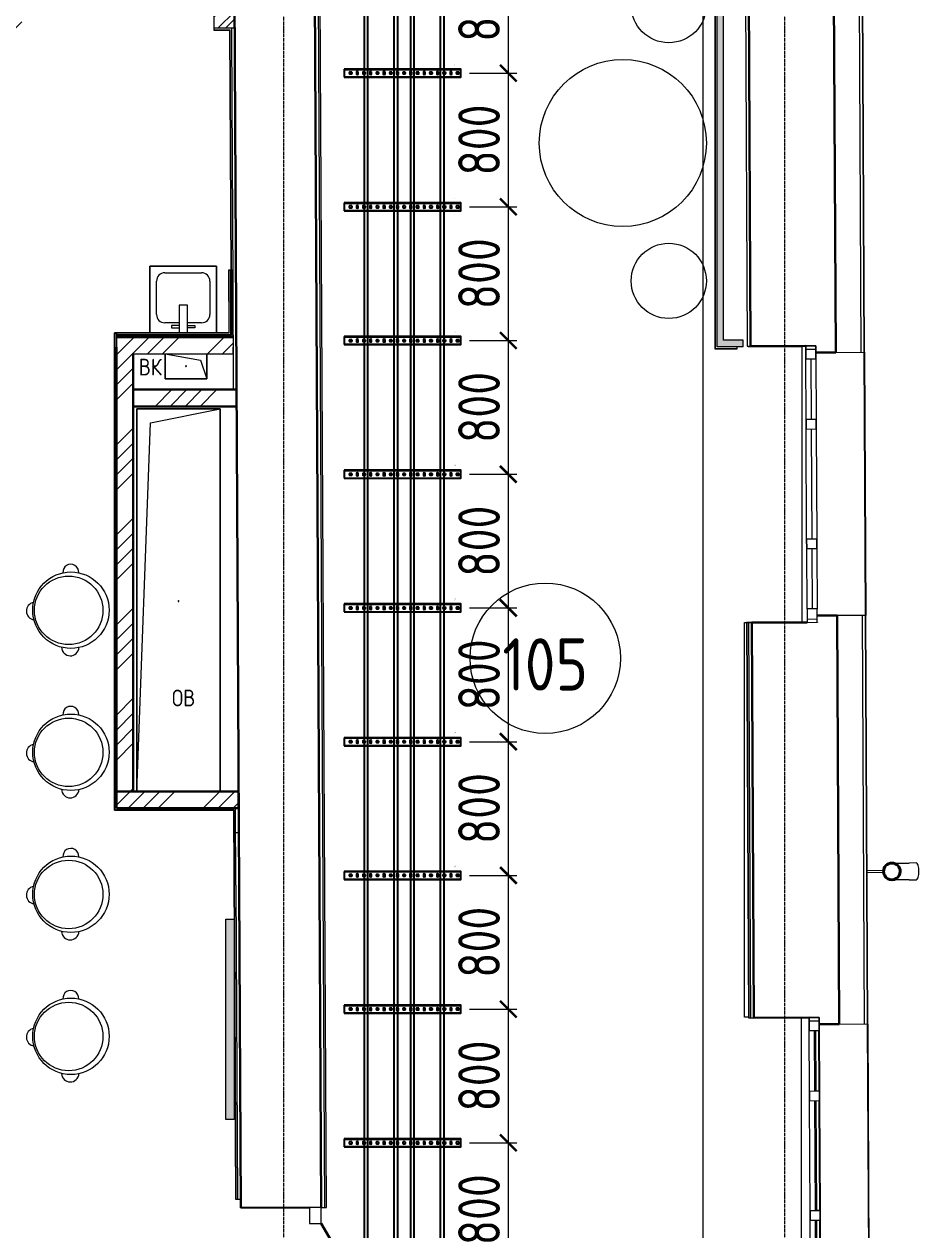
# Model space of a CAD drawing. Header units: millimetres. Extents: x -42533 to 645315, y 3457 to 82611.
# Drawn here: x 25194 to 30550, y 58662 to 65878 of the extents above; entities that cross this region are included whole.
import ezdxf
from ezdxf.enums import TextEntityAlignment as Align

# ---------------------------------------------------------------- set-up
doc = ezdxf.new("R2018")
doc.units = ezdxf.units.MM
doc.linetypes.add('ADSK_Линия сетки', pattern=[25, 20, -2.5, 0, -2.5])
for name, color, linetype in [('00_00_потолок_Панели из стали', 7, 'Continuous'), ('ЭОМ_Лотки авар.', 1, 'Continuous'), ('ЭОМ_Лотки рабочие', 5, 'Continuous')]:
    doc.layers.add(name, color=color, linetype=linetype)
for name, color, linetype, lineweight in [('_ Окна', 7, 'Continuous', 9), ('Аннотация', 7, 'Continuous', 18), ('Двери', 7, 'Continuous', 9), ('Обобщенные модели', 7, 'Continuous', 18), ('Окна', 7, 'Continuous', 9), ('Оси', 253, 'Continuous', 9), ('Перекрытие', 7, 'Continuous', 18), ('Сантехника', 7, 'Continuous', 18), ('Стены внутренние', 7, 'Continuous', 18), ('Стены наружные', 7, 'Continuous', 18), ('Стены несущие', 7, 'Continuous', 30), ('Стены отделка', 7, 'Continuous', 30), ('Стены штриховка', 7, 'Continuous', 9), ('ТХ', 5, 'Continuous', 0), ('ШТРИХОВКА', 252, 'Continuous', 15)]:
    doc.layers.add(name, color=color, linetype=linetype, lineweight=lineweight)
doc.layers.add('Линии', color=7, linetype='Continuous', lineweight=9, true_color=0x00a600)
doc.styles.add('GOST Common', font='GOST_Common.ttf', dxfattribs={"width": 0.9, "height": 350})
doc.styles.add('GOST Common_5', font='GOST_Common.ttf', dxfattribs={"width": 0.9, "height": 200})
doc.styles.get("Standard").update_dxf_attribs({"font": 'arial.ttf'})
doc.styles.add('М2', font='isocpeur.ttf', dxfattribs={"width": 0.8})
doc.dimstyles.new('М2-100', dxfattribs={"dimtxt": 250, "dimasz": 100, "dimexe": 50, "dimexo": 50, "dimgap": 50, "dimtad": 1, "dimdec": 0, "dimzin": 1, "dimtxsty": 'М2', "dimblk": 'ARCHTICK', "dimcen": 2.5, "dimdle": 50, "dimclre": 256, "dimclrt": 256, "dimadec": 0, "dimazin": 0, "dimtfac": 1, "dimtdec": 0, "dimtix": 1, "dimtmove": 1, "dimatfit": 3, "dimldrblk": 'NONE', "dimfxl": 1, "dimtolj": 1, "dimlwd": 9, "dimlwe": 9, "dimarcsym": 1})

# ---------------------------------------------------------------- blocks, each defined once
blk = doc.blocks.new('ТХ 1 этаж.')
at = {"lineweight": 0, "true_color": 0x939598}
h = blk.add_hatch(color=252, dxfattribs=at)
h.dxf.hatch_style = 1
h.paths.add_polyline_path([(7116, 25481.6), (7066, 25481.6), (7066, 26681.6), (7116, 26681.6)])
at = {"color": 252, "lineweight": 0, "true_color": 0x939598}
blk.add_lwpolyline([(7116, 25481.6), (7066, 25481.6), (7066, 26681.6), (7116, 26681.6), (7116, 25481.6)], dxfattribs=at)
at = {"layer": 'ТХ', "color": 252, "true_color": 0x939598}
for centre, radius in [((9718.1, 32150.5), 225), ((9443.1, 31325.5), 500), ((9718.1, 30500.5), 225)]:
    blk.add_circle(centre, radius, dxfattribs=at)
at = {"layer": 'ТХ', "color": 252, "lineweight": 0, "true_color": 0x939598}
for centre, radius in [((6139.7, 28529.6), 228.8), ((6139.7, 28529.6), 228.8), ((6126.1, 28528.6), 205), ((6126.1, 28528.6), 205), ((6139.7, 27679.6), 228.8), ((6139.7, 27679.6), 228.8), ((6126.1, 27678.6), 205), ((6126.1, 27678.6), 205), ((6139.7, 26829.6), 228.8), ((6139.7, 26829.6), 228.8), ((6126.1, 26828.6), 205), ((6126.1, 26828.6), 205), ((6139.7, 25979.6), 228.8), ((6139.7, 25979.6), 228.8), ((6126.1, 25978.6), 205), ((6126.1, 25978.6), 205)]:
    blk.add_circle(centre, radius, dxfattribs=at)
for centre, radius, start, end in [((6138.8, 28757), 47.3, 356.04871, 184.42203), ((6138.8, 28757), 47.3, 356.04871, 184.42203), ((5926.2, 28524.3), 53.3, 101.24565, 261.57549), ((5926.2, 28524.3), 53.3, 101.24565, 261.57549), ((6135.8, 28308.5), 52, 180.84512, 357.13339), ((6135.8, 28308.5), 52, 180.84512, 357.13339), ((6138.8, 27907), 47.3, 356.04871, 184.42203), ((6138.8, 27907), 47.3, 356.04871, 184.42203), ((5926.2, 27674.3), 53.3, 101.24565, 261.57549), ((5926.2, 27674.3), 53.3, 101.24565, 261.57549), ((6135.8, 27458.5), 52, 180.84512, 357.13339), ((6135.8, 27458.5), 52, 180.84512, 357.13339), ((6138.8, 27057), 47.3, 356.04871, 184.42203), ((6138.8, 27057), 47.3, 356.04871, 184.42203), ((5926.2, 26824.3), 53.3, 101.24565, 261.57549), ((5926.2, 26824.3), 53.3, 101.24565, 261.57549), ((6135.8, 26608.5), 52, 180.84512, 357.13339), ((6135.8, 26608.5), 52, 180.84512, 357.13339), ((6138.8, 26207), 47.3, 356.04871, 184.42203), ((6138.8, 26207), 47.3, 356.04871, 184.42203), ((5926.2, 25974.3), 53.3, 101.24565, 261.57549), ((5926.2, 25974.3), 53.3, 101.24565, 261.57549), ((6135.8, 25758.5), 52, 180.84512, 357.13339), ((6135.8, 25758.5), 52, 180.84512, 357.13339)]:
    blk.add_arc(centre, radius, start, end, dxfattribs=at)
blk = doc.blocks.new('1 этаж')
at = {"layer": 'Стены внутренние'}
for points in [[(3148.577, 31699.15), (3188.577, 31699.15), (3188.577, 34039.921), (3148.577, 34039.921), (3148.577, 32549.904)], [(3291.271, 31659.15), (3306.067, 31659.15), (3306.067, 31699.15), (3148.577, 31699.15), (3148.577, 31659.15), (3265.799, 31659.15)]]:
    blk.add_hatch(color=8, dxfattribs=at).paths.add_polyline_path(points)
h = blk.add_hatch(dxfattribs=at)
h.set_pattern_fill('ANSI32', color=8, scale=10, style=0)
h.set_pattern_definition([(45, (-31496.66, 188.9), (-67.35192, 67.35192), []), (45, (-31451.76, 188.9), (-67.35192, 67.35192), [])])
h.paths.add_polyline_path([(-1010.682, 33666.402), (-5810.587, 33666.402), (-5810.587, 33566.402), (-1010.682, 33566.402)])
h.paths.add_polyline_path([(263.546, 33666.505), (139.318, 33666.402), (139.318, 33616.402), (139.318, 33566.402), (264.061, 33566.402)])
at = {"layer": 'Стены внутренние', "lineweight": 9}
h = blk.add_hatch(dxfattribs=at)
h.set_pattern_fill('ANSI34', color=8, scale=20, style=0)
h.set_pattern_definition([(45, (-31496.66, 188.9), (-269.4077, 269.4077), []), (45, (-31406.86, 188.9), (-269.4077, 269.4077), []), (45, (-31317.06, 188.9), (-269.4077, 269.4077), []), (45, (-31227.26, 188.9), (-269.4077, 269.4077), [])])
h.paths.add_polyline_path([(-344.234, 31618.699), (254.072, 31618.699), (253.558, 31718.699), (-345.852, 31718.699), (-444.234, 31718.699), (-444.234, 31658.699), (-444.234, 28998.699), (-344.234, 28998.699)])
h.paths.add_polyline_path([(275.177, 31403.865), (-344.234, 31403.865), (-344.234, 31303.865), (275.691, 31303.865)])
h.paths.add_polyline_path([(176.766, 28898.699), (286.766, 28898.699), (286.766, 28998.699), (-444.234, 28998.699), (-444.234, 28898.699), (153.477, 28898.699)])
at = {"layer": '_ Окна', "color": 8, "lineweight": 18}
for p, q in [((3681.24, 31666.216), (3741.239, 31666.521)), ((3681.646, 31586.217), (3681.24, 31666.216)), ((3741.239, 31666.521), (3741.646, 31586.522)), ((3741.646, 31586.522), (3681.646, 31586.217)), ((3683.476, 31226.221), (3743.475, 31226.526)), ((3683.781, 31166.222), (3683.476, 31226.221)), ((3743.475, 31226.526), (3743.78, 31166.527)), ((3743.78, 31166.527), (3683.781, 31166.222)), ((3687.11, 30511.231), (3747.11, 30511.536)), ((3687.415, 30451.231), (3687.11, 30511.231)), ((3747.415, 30451.536), (3687.415, 30451.231)), ((3747.11, 30511.536), (3747.415, 30451.536)), ((3749.244, 30091.541), (3689.245, 30091.236)), ((3689.245, 30091.236), (3689.652, 30011.237)), ((3749.651, 30011.542), (3749.244, 30091.541)), ((3689.652, 30011.237), (3749.651, 30011.542)), ((3701.671, 27646.56), (3761.67, 27646.865)), ((3702.078, 27566.561), (3701.671, 27646.56)), ((3761.67, 27646.865), (3762.077, 27566.866)), ((3762.077, 27566.866), (3702.078, 27566.561)), ((3703.908, 27206.566), (3763.907, 27206.871)), ((3704.213, 27146.567), (3703.908, 27206.566)), ((3763.907, 27206.871), (3764.212, 27146.872)), ((3764.212, 27146.872), (3704.213, 27146.567)), ((3707.542, 26491.575), (3767.541, 26491.88)), ((3707.847, 26431.576), (3707.542, 26491.575)), ((3767.541, 26491.88), (3767.846, 26431.881)), ((3767.846, 26431.881), (3707.847, 26431.576))]:
    blk.add_line(p, q, dxfattribs=at)
at = {"layer": '_ Окна', "color": 8}
for p, q in [((3681.341, 31646.216), (3741.341, 31646.521)), ((3711.646, 31586.369), (3713.476, 31226.374)), ((3713.781, 31166.375), (3717.11, 30511.383)), ((3717.415, 30451.384), (3719.245, 30091.388)), ((3689.55, 30031.237), (3749.549, 30031.542)), ((3701.773, 27626.561), (3761.772, 27626.866)), ((3732.077, 27566.714), (3733.907, 27206.719)), ((3734.212, 27146.719), (3737.541, 26491.728)), ((3737.846, 26431.729), (3739.676, 26071.733))]:
    blk.add_line(p, q, dxfattribs=at)
at = {"layer": 'Двери', "color": 8}
for p, q in [((780.342, 26509.272), (710.343, 26508.912)), ((710.343, 26508.912), (710.831, 26413.913)), ((780.83, 26414.273), (780.342, 26509.272)), ((710.831, 26413.913), (780.83, 26414.273))]:
    blk.add_line(p, q, dxfattribs=at)
at = {"layer": 'Двери', "color": 8, "lineweight": 30}
blk.add_line((780.83, 26414.273), (1191.953, 25710.566), dxfattribs=at)
at = {"layer": 'Линии', "color": 8}
blk.add_circle((2122.091, 29796.459), 450, dxfattribs=at)
at = {"layer": 'Обобщенные модели', "color": 8}
for p, q in [((-153.052, 31468.699), (-153.052, 31618.699)), ((-153.052, 31618.699), (59.448, 31581.199)), ((-153.052, 31618.699), (-153.052, 31468.699)), ((96.948, 31618.699), (96.948, 31468.699)), ((96.948, 31468.699), (96.948, 31618.699)), ((59.448, 31581.199), (96.948, 31468.699)), ((96.948, 31468.699), (-153.052, 31468.699)), ((-153.052, 31468.699), (96.948, 31468.699)), ((-323.234, 28998.699), (-323.234, 31288.699)), ((-323.234, 31288.699), (176.766, 31288.699)), ((176.766, 31288.699), (-323.234, 31288.699)), ((-323.234, 31288.699), (-323.234, 28998.699)), ((-239.901, 31205.365), (176.766, 31288.699)), ((176.766, 31288.699), (176.766, 28998.699)), ((176.766, 28998.699), (176.766, 31288.699)), ((-322.858, 28998.699), (-239.901, 31205.365)), ((4146.351, 28525.332), (4048.211, 28524.833)), ((4048.262, 28514.833), (4146.402, 28515.332)), ((4343.131, 28571.333), (4300.627, 28571.117)), ((4301.135, 28471.118), (4343.639, 28471.334))]:
    blk.add_line(p, q, dxfattribs=at)
at = {"layer": 'Обобщенные модели', "color": 8, "flags": 128}
for points in [[(4209.998, 28570.656), (4211.268, 28570.663), (4213.931, 28570.676), (4216.808, 28570.691), (4219.892, 28570.706), (4223.18, 28570.723), (4226.666, 28570.741), (4230.345, 28570.76), (4234.21, 28570.779), (4238.255, 28570.8), (4242.474, 28570.821), (4246.861, 28570.843), (4251.408, 28570.867), (4256.107, 28570.89), (4260.952, 28570.915), (4265.935, 28570.94), (4271.047, 28570.966), (4276.281, 28570.993), (4281.627, 28571.02), (4287.079, 28571.048), (4292.626, 28571.076), (4298.26, 28571.105), (4300.627, 28571.117)], [(4301.135, 28471.118), (4295.468, 28471.089), (4289.883, 28471.061), (4284.391, 28471.033), (4279, 28471.006), (4273.718, 28470.979), (4268.554, 28470.952), (4263.516, 28470.927), (4258.613, 28470.902), (4253.852, 28470.878), (4249.241, 28470.854), (4244.787, 28470.832), (4240.497, 28470.81), (4236.379, 28470.789), (4232.438, 28470.769), (4228.681, 28470.75), (4225.115, 28470.732), (4221.744, 28470.715), (4218.574, 28470.698), (4215.61, 28470.683), (4212.858, 28470.669), (4210.506, 28470.657)]]:
    blk.add_lwpolyline(points, dxfattribs=at)
at = {"layer": 'Обобщенные модели', "color": 8}
for centre, radius, start, end in [((-28.052, 31543.699), 2.5, 90, 270), ((-28.052, 31543.699), 2.5, 105, 180), ((-28.052, 31543.699), 2.5, 210, 270), ((-28.052, 31543.699), 2.5, 270, 90), ((-28.052, 31543.699), 2.5, 330, 75), ((-73.234, 30138.699), 2.5, 0, 180), ((-73.234, 30138.699), 2.5, 180, 0), ((-73.234, 30138.699), 2.5, 60, 165), ((-73.234, 30138.699), 2.5, 195, 270), ((-73.234, 30138.699), 2.5, 300, 0), ((4197.235, 28520.591), 52, 0.2912255, 180.2912255), ((4197.235, 28520.591), 52, 180.2912255, 0.2912255)]:
    blk.add_arc(centre, radius, start, end, dxfattribs=at)
at = {"layer": 'Обобщенные модели', "color": 8, "lineweight": 40}
for start, end in [(0.2912255, 180.2912255), (180.2912255, 0.2912255)]:
    blk.add_arc((4197.235, 28520.591), 50, start, end, dxfattribs=at)
at = {"layer": 'Обобщенные модели', "color": 8}
for start_param, end_param in [(4.71238898, 6.28318531), (3.14159265, 4.71238898)]:
    blk.add_ellipse((4343.385, 28521.333), major_axis=(-0.254, 49.999), ratio=0.30901699, start_param=start_param, end_param=end_param, dxfattribs=at)
at = {"layer": 'Окна', "color": 8}
for p, q in [((3741.239, 31666.521), (3681.24, 31666.216)), ((3681.24, 31666.216), (3681.646, 31586.217)), ((3741.646, 31586.522), (3741.239, 31666.521)), ((3683.476, 31226.221), (3681.646, 31586.217)), ((3741.646, 31586.522), (3743.475, 31226.526)), ((3683.476, 31226.221), (3683.781, 31166.222)), ((3743.78, 31166.527), (3743.475, 31226.526)), ((3687.11, 30511.231), (3683.781, 31166.222)), ((3743.78, 31166.527), (3747.11, 30511.536)), ((3687.11, 30511.231), (3687.415, 30451.231)), ((3689.245, 30091.236), (3687.415, 30451.231)), ((3747.415, 30451.536), (3747.11, 30511.536)), ((3747.415, 30451.536), (3749.244, 30091.541)), ((3689.245, 30091.236), (3689.652, 30011.237)), ((3749.651, 30011.542), (3749.244, 30091.541)), ((3689.652, 30011.237), (3749.651, 30011.542)), ((3761.67, 27646.865), (3701.671, 27646.56)), ((3701.671, 27646.56), (3702.078, 27566.561)), ((3762.077, 27566.866), (3761.67, 27646.865)), ((3703.908, 27206.566), (3702.078, 27566.561)), ((3743.901, 27207.929), (3742.077, 27566.765)), ((3758.077, 27566.846), (3759.901, 27208.01)), ((3762.077, 27566.866), (3763.907, 27206.871)), ((3703.908, 27206.566), (3704.213, 27146.567)), ((3743.901, 27207.929), (3759.901, 27208.01)), ((3764.212, 27146.872), (3763.907, 27206.871)), ((3707.542, 26491.575), (3704.213, 27146.567)), ((3747.536, 26492.831), (3744.212, 27146.77)), ((3760.212, 27146.852), (3763.536, 26492.912)), ((3764.212, 27146.872), (3767.541, 26491.88)), ((3707.542, 26491.575), (3707.847, 26431.576)), ((3747.536, 26492.831), (3763.536, 26492.912)), ((3767.846, 26431.881), (3767.541, 26491.88)), ((3709.677, 26071.581), (3707.847, 26431.576)), ((3749.671, 26072.836), (3747.846, 26431.779)), ((3763.846, 26431.861), (3765.671, 26072.918)), ((3767.846, 26431.881), (3769.676, 26071.886))]:
    blk.add_line(p, q, dxfattribs=at)
at = {"layer": 'Оси', "color": 8, "linetype": 'ADSK_Линия сетки'}
for p, q in [((556.766, -4162.595), (556.766, 44411.9)), ((3556.766, -4162.595), (3556.766, 44411.9))]:
    blk.add_line(p, q, dxfattribs=at)
at = {"layer": 'Перекрытие', "color": 8}
for p, q in [((3065.071, 35918.007), (3065.071, 20875.244)), ((3337.071, 31659.165), (3337.071, 31664.466)), ((3660.753, 31659.165), (3337.071, 31659.165)), ((3660.753, 30011.09), (3660.753, 31659.165)), ((3315.071, 27648.58), (3315.071, 30009.849)), ((3315.071, 30009.849), (3416.591, 30009.849)), ((288.807, 28752.029), (268.69, 28752.214)), ((3339.656, 27648.58), (3315.071, 27648.58)), ((3655.906, 25991.306), (3655.906, 27646.328))]:
    blk.add_line(p, q, dxfattribs=at)
at = {"layer": 'Сантехника', "color": 8}
for p, q in [((-244.684, 32143.699), (-244.684, 31743.699)), ((155.316, 32143.699), (-244.684, 32143.699)), ((-244.684, 32143.699), (155.316, 32143.699)), ((-244.684, 31743.699), (-244.684, 32143.699)), ((155.316, 31743.699), (155.316, 32143.699)), ((155.316, 32143.699), (155.316, 31743.699)), ((-204.683, 31853.698), (-204.683, 32053.699)), ((-154.683, 32103.699), (65.316, 32103.699)), ((115.316, 32053.699), (115.316, 31853.698)), ((-69.684, 31908.711), (-69.684, 31743.699)), ((-19.683, 31908.711), (-69.684, 31908.711)), ((-19.683, 31743.699), (-19.683, 31908.711)), ((-69.684, 31803.698), (-154.683, 31803.698)), ((-114.684, 31788.699), (-114.684, 31773.699)), ((-69.684, 31788.699), (-114.684, 31788.699)), ((-114.684, 31773.699), (-69.684, 31773.699)), ((65.316, 31803.698), (-19.683, 31803.698)), ((-19.683, 31788.699), (25.316, 31788.699)), ((25.316, 31773.699), (-19.683, 31773.699)), ((25.316, 31788.699), (25.316, 31773.699))]:
    blk.add_line(p, q, dxfattribs=at)
for centre, start, end in [((-154.683, 32053.699), 90, 180), ((65.316, 32053.699), 0, 90), ((-154.683, 31853.698), 180, 270), ((65.316, 31853.698), 270, 0)]:
    blk.add_arc(centre, 50, start, end, dxfattribs=at)
at = {"layer": 'Стены наружные', "color": 8}
for p, q in [((4039.444, 30053.015), (4031.438, 31627.995)), ((4032.438, 31628), (4040.444, 30053.021)), ((4059.88, 26032.36), (4051.875, 27607.34)), ((4052.875, 27607.345), (4060.88, 26032.365))]:
    blk.add_line(p, q, dxfattribs=at)
at = {"layer": 'Стены несущие', "color": 8}
for p, q in [((300.348, 26506.805), (260.499, 34259.268)), ((780.342, 26509.272), (740.493, 34261.735)), ((740.645, 34235.17), (780.408, 26509.272)), ((3339.379, 33998.875), (3351.244, 31664.538)), ((3861.441, 31627.131), (3849.22, 34031.467)), ((-344.234, 31718.699), (-444.234, 31718.699)), ((253.558, 31718.699), (-345.852, 31718.699)), ((-444.234, 31658.699), (-444.234, 28898.699)), ((-344.234, 28998.699), (-344.234, 31618.699)), ((3351.244, 31664.538), (3681.24, 31666.216)), ((3741.442, 31626.521), (3861.441, 31627.131)), ((275.177, 31403.865), (-344.234, 31403.865)), ((-344.234, 31303.865), (275.691, 31303.865)), ((3869.446, 30052.151), (3749.448, 30051.541)), ((3869.446, 30052.151), (3881.872, 27607.476)), ((3689.652, 30011.237), (3359.656, 30009.56)), ((3371.675, 27644.883), (3359.656, 30009.56)), ((3749.656, 30010.542), (3749.651, 30011.542)), ((-444.234, 28998.699), (286.766, 28998.699)), ((286.766, 28898.699), (286.766, 28998.699)), ((-444.234, 28898.699), (286.766, 28898.699)), ((3371.675, 27644.883), (3701.671, 27646.56)), ((3761.874, 27606.866), (3881.872, 27607.476)), ((300.348, 26506.805), (710.343, 26508.912))]:
    blk.add_line(p, q, dxfattribs=at)
at = {"layer": 'Стены отделка', "color": 8, "lineweight": 9}
for p, q in [((751.072, 36095.296), (800.408, 26509.375)), ((812.407, 26509.437), (763.134, 36083.296)), ((3136.577, 34051.921), (3136.577, 31649.15)), ((3148.577, 34039.921), (3148.577, 31659.15)), ((3188.577, 31699.15), (3188.577, 33999.921)), ((3319.379, 33998.773), (3331.244, 31664.437)), ((4031.439, 31627.995), (4019.218, 34032.331)), ((4019.222, 34031.37), (4031.438, 31627.995)), ((4032.438, 31628), (4020.222, 34031.375)), ((139.318, 33678.402), (139.318, 33554.402)), ((139.318, 33554.402), (232.122, 33554.402)), ((232.122, 33554.402), (239.502, 32118.632)), ((244.06, 33566.402), (244.318, 33516.402)), ((251.502, 32118.693), (226.502, 32118.565)), ((226.502, 32118.565), (228.429, 31743.699)), ((253.558, 31718.699), (251.502, 32118.693)), ((251.81, 32058.853), (255.176, 31403.865)), ((-444.234, 31743.699), (-456.234, 31743.699)), ((-456.234, 28886.699), (-456.234, 31743.699)), ((-454.234, 31741.699), (-444.234, 31741.699)), ((228.429, 31743.699), (-444.234, 31743.699)), ((-444.234, 31743.699), (-444.234, 31658.699)), ((3306.067, 31699.15), (3188.577, 31699.15)), ((3306.067, 31659.15), (3306.067, 31699.15)), ((-444.234, 28898.699), (-444.234, 31610.699)), ((-344.234, 31618.699), (254.072, 31618.699)), ((254.072, 31618.699), (254.072, 31658.699)), ((3138.577, 31647.15), (3271.331, 31647.15)), ((3306.067, 31659.15), (3148.577, 31659.15)), ((3271.331, 31647.15), (3271.27, 31659.15)), ((3331.244, 31664.437), (3351.244, 31664.538)), ((3861.441, 31627.131), (4032.438, 31628)), ((4040.444, 30053.021), (3869.446, 30052.151)), ((3869.446, 30052.151), (3869.446, 30052.151)), ((4019.444, 30052.914), (4019.449, 30051.914)), ((4051.87, 27608.34), (4039.444, 30053.015)), ((4039.444, 30053.015), (4051.875, 27607.34)), ((4052.875, 27607.345), (4040.444, 30053.021)), ((3359.656, 30009.56), (3327.656, 30009.397)), ((3327.656, 30009.397), (3339.676, 27644.72)), ((3339.656, 30009.458), (3351.676, 27644.781)), ((-456.234, 28886.699), (255.949, 28886.699)), ((267.883, 28898.699), (-382.903, 28898.699)), ((255.949, 28886.699), (268.777, 26558.551)), ((270.418, 28438.588), (267.883, 28898.699)), ((300.777, 26558.727), (290.418, 28438.699)), ((3339.676, 27644.72), (3371.675, 27644.883)), ((3881.872, 27607.476), (4051.87, 27608.34)), ((4051.875, 27607.34), (4052.875, 27607.345)), ((268.777, 26558.551), (300.777, 26558.727)), ((780.408, 26509.272), (812.407, 26509.437))]:
    blk.add_line(p, q, dxfattribs=at)
at = {"layer": 'Стены штриховка', "color": 8}
for p, q in [((761.124, 36085.296), (810.407, 26509.426)), ((3138.577, 34051.921), (3138.577, 31647.15)), ((3999.218, 34032.229), (4011.439, 31627.893)), ((264.061, 33566.402), (139.318, 33566.402)), ((139.318, 33556.402), (234.112, 33556.402)), ((234.112, 33556.402), (241.502, 32118.642)), ((244.318, 33516.402), (251.81, 32058.853)), ((235.502, 32118.611), (237.476, 31734.699)), ((241.502, 32118.642), (243.506, 31728.699)), ((-454.234, 31741.699), (-454.234, 28888.699)), ((237.476, 31734.699), (-444.234, 31734.699)), ((243.506, 31728.699), (-444.234, 31728.699)), ((3136.577, 31649.15), (3271.321, 31649.15)), ((3136.577, 31649.15), (3136.577, 31647.15)), ((3136.577, 31647.15), (3138.577, 31647.15)), ((4019.449, 30051.914), (4031.87, 27608.238)), ((3329.656, 30009.407), (3341.676, 27644.731)), ((-454.234, 28888.699), (257.938, 28888.699)), ((257.938, 28888.699), (270.777, 26558.562)), ((270.418, 28438.588), (280.777, 26558.617))]:
    blk.add_line(p, q, dxfattribs=at)
at = {"layer": 'ЭОМ_Лотки рабочие'}
blk.add_blockref('ТХ 1 этаж.', (-6856.492, 1554.379), dxfattribs=at)
at = {"layer": 'Аннотация', "color": 8, "style": 'GOST Common_5', "width": 0.9}
for s, p in [('ВК', (-310.984, 31488.985)), ('ОВ', (-112.216, 29508.537))]:
    blk.add_text(s, height=100, dxfattribs=at).set_placement(p)
at = {"layer": 'Аннотация', "color": 8, "lineweight": 9, "insert": (2122.091, 29759.511), "char_height": 312.5, "width": 520.21112, "attachment_point": 5, "line_spacing_factor": 1.022766, "style": 'GOST Common'}
blk.add_mtext('105', dxfattribs=at)
blk = doc.blocks.new('*U34')
at = {"color": 0, "linetype": 'Continuous', "lineweight": 25}
for p, q in [((-78.8, -13273.7), (-78.8, 0)), ((78.8, -13273.7), (78.8, 0))]:
    blk.add_line(p, q, dxfattribs=at)
blk.add_lwpolyline([(100.8, -13273.7), (100.8, 0), (-100.8, 0), (-100.8, -13273.7)], close=True, dxfattribs=at)
at = {"color": 0, "flags": 9}
for tag, p in [('АРТИКУЛ', (-59.7, -11.8)), ('НАИМЕНОВАНИЕ', (-59.1, -7)), ('ПРИМЕЧАНИЕ', (-58.8, -17.3))]:
    blk.add_attdef(tag, text='', height=2.5, dxfattribs=at).set_placement(p, align=Align.TOP_LEFT)
at = {"color": 0, "lineweight": 30, "flags": 104}
for tag, p in [('ВЫСОТА', (-59.6, -20.9)), ('ДЛИНА', (-59.5, -36.1)), ('ТОЛЩИНА', (-59, -31)), ('ШИРИНА', (-58.9, -25.1))]:
    blk.add_attdef(tag, text='', height=2.5, dxfattribs=at).set_placement(p, align=Align.TOP_LEFT)
blk = doc.blocks.new('*U38')
at = {"color": 0, "linetype": 'Continuous', "lineweight": 25}
for p, q in [((-78.8, -13827), (-78.8, 0)), ((78.8, -13827), (78.8, 0))]:
    blk.add_line(p, q, dxfattribs=at)
blk.add_lwpolyline([(100.8, -13827), (100.8, 0), (-100.8, 0), (-100.8, -13827)], close=True, dxfattribs=at)
at = {"color": 0, "flags": 9}
for tag, p in [('АРТИКУЛ', (-59.7, -11.8)), ('НАИМЕНОВАНИЕ', (-59.1, -7)), ('ПРИМЕЧАНИЕ', (-58.8, -17.3))]:
    blk.add_attdef(tag, text='', height=2.5, dxfattribs=at).set_placement(p, align=Align.TOP_LEFT)
at = {"color": 0, "lineweight": 30, "flags": 104}
for tag, p in [('ВЫСОТА', (-59.6, -20.9)), ('ДЛИНА', (-59.5, -36.1)), ('ТОЛЩИНА', (-59, -31)), ('ШИРИНА', (-58.9, -25.1))]:
    blk.add_attdef(tag, text='', height=2.5, dxfattribs=at).set_placement(p, align=Align.TOP_LEFT)
blk = doc.blocks.new('*U45')
at = {"color": 0, "linetype": 'ByBlock', "lineweight": -2}
for points in [[(24, -700), (24, 0), (-24, 0), (-24, -700)], [(-22.5, -700), (-22.5, 0)], [(22.5, -700), (22.5, 0)], [(-24, -700), (24, -700)]]:
    blk.add_lwpolyline(points, dxfattribs=at)
at = {"color": 254, "transparency": 33554483}
blk.add_lwpolyline([(0, 0.7), (0, -2.2)], dxfattribs=at)
at = {"color": 0, "linetype": 'ByBlock', "lineweight": -2}
for points in [[(-6.7, -54.8, 0.345739), (-6.7, -65.2), (6.7, -65.2, 0.345739), (6.7, -54.8)], [(-5.2, -13.3), (-5.2, -26.7, 0.345739), (5.2, -26.7), (5.2, -13.3, 0.345739)], [(-6.7, -134.8, 0.345739), (-6.7, -145.2), (6.7, -145.2, 0.345739), (6.7, -134.8)], [(-5.2, -93.3), (-5.2, -106.7, 0.345739), (5.2, -106.7), (5.2, -93.3, 0.345739)], [(-6.7, -214.8, 0.345739), (-6.7, -225.2), (6.7, -225.2, 0.345739), (6.7, -214.8)], [(-5.2, -173.3), (-5.2, -186.7, 0.345739), (5.2, -186.7), (5.2, -173.3, 0.345739)], [(-5.2, -253.3), (-5.2, -266.7, 0.345739), (5.2, -266.7), (5.2, -253.3, 0.345739)], [(-6.7, -294.8, 0.345739), (-6.7, -305.2), (6.7, -305.2, 0.345739), (6.7, -294.8)], [(-5.2, -333.3), (-5.2, -346.7, 0.345739), (5.2, -346.7), (5.2, -333.3, 0.345739)], [(-6.7, -374.8, 0.345739), (-6.7, -385.2), (6.7, -385.2, 0.345739), (6.7, -374.8)], [(-5.2, -413.3), (-5.2, -426.7, 0.345739), (5.2, -426.7), (5.2, -413.3, 0.345739)], [(-6.7, -454.8, 0.345739), (-6.7, -465.2), (6.7, -465.2, 0.345739), (6.7, -454.8)], [(-5.2, -493.3), (-5.2, -506.7, 0.345739), (5.2, -506.7), (5.2, -493.3, 0.345739)], [(-6.7, -534.8, 0.345739), (-6.7, -545.2), (6.7, -545.2, 0.345739), (6.7, -534.8)], [(-5.2, -573.3), (-5.2, -586.7, 0.345739), (5.2, -586.7), (5.2, -573.3, 0.345739)], [(-6.7, -614.8, 0.345739), (-6.7, -625.2), (6.7, -625.2, 0.345739), (6.7, -614.8)], [(-5.2, -653.3), (-5.2, -666.7, 0.345739), (5.2, -666.7), (5.2, -653.3, 0.345739)]]:
    blk.add_lwpolyline(points, format="xyb", close=True, dxfattribs=at)
at = {"flags": 9}
for tag, p in [('АРТИКУЛ', (-58.9, -24.5)), ('ПРИМЕЧАНИЕ', (-58.3, -30.8)), ('НАИМЕНОВАНИЕ', (-58.2, -19.4))]:
    blk.add_attdef(tag, p, '', height=2.5, dxfattribs=at)
at = {"lineweight": 30, "flags": 104}
blk.add_attdef('ДЛИНА', text='', height=2.5, dxfattribs=at).set_placement((-57.7, -34.6), align=Align.TOP_LEFT)
blk = doc.blocks.new('_ArchTick')
at = {"color": 0, "linetype": 'ByBlock', "lineweight": 70, "const_width": 0.15}
blk.add_lwpolyline([(-0.5, -0.5), (0.5, 0.5)], dxfattribs=at)
blk = doc.blocks.new('*D622')
at = {"layer": '00_00_потолок_Панели из стали', "color": 0, "lineweight": 9, "transparency": 16777216}
blk.add_line((28092.9, 66435), (28092.9, 65534.8), dxfattribs=at)
at = {"layer": '00_00_потолок_Панели из стали', "lineweight": 9, "transparency": 16777216}
for p, q in [((27937.2, 66385), (28142.9, 66385)), ((27859.5, 65584.8), (28142.9, 65584.8))]:
    blk.add_line(p, q, dxfattribs=at)
at = {"layer": 'Defpoints', "color": 0, "transparency": 16777216}
for p in [(27887.2, 66385), (27809.5, 65584.8), (28092.9, 65584.8)]:
    blk.add_point(p, dxfattribs=at)
at = {"layer": '00_00_потолок_Панели из стали', "color": 0, "lineweight": 9, "transparency": 16777216, "xscale": 100, "yscale": 100, "zscale": 100}
for p, rotation in [((28092.9, 66385), 90), ((28092.9, 65584.8), 270)]:
    blk.add_blockref('_ArchTick', p, dxfattribs=dict(at, rotation=rotation))
at = {"layer": '00_00_потолок_Панели из стали', "transparency": 16777216, "insert": (27917.9, 65984.9), "char_height": 250, "attachment_point": 5, "rotation": 90, "style": 'М2'}
blk.add_mtext('\\A1;800', dxfattribs=at)
blk = doc.blocks.new('_None')
blk = doc.blocks.new('*D623')
at = {"layer": '00_00_потолок_Панели из стали', "color": 0, "lineweight": 9, "transparency": 16777216}
blk.add_line((28092.9, 65634.8), (28092.9, 64734.6), dxfattribs=at)
at = {"layer": '00_00_потолок_Панели из стали', "lineweight": 9, "transparency": 16777216}
for p, q in [((27937.2, 65584.8), (28142.9, 65584.8)), ((27859.5, 64784.6), (28142.9, 64784.6))]:
    blk.add_line(p, q, dxfattribs=at)
at = {"layer": 'Defpoints', "color": 0, "transparency": 16777216}
for p in [(27887.2, 65584.8), (27809.5, 64784.6), (28092.9, 64784.6)]:
    blk.add_point(p, dxfattribs=at)
at = {"layer": '00_00_потолок_Панели из стали', "color": 0, "lineweight": 9, "transparency": 16777216, "xscale": 100, "yscale": 100, "zscale": 100}
for p, rotation in [((28092.9, 65584.8), 90), ((28092.9, 64784.6), 270)]:
    blk.add_blockref('_ArchTick', p, dxfattribs=dict(at, rotation=rotation))
at = {"layer": '00_00_потолок_Панели из стали', "transparency": 16777216, "insert": (27917.9, 65184.7), "char_height": 250, "attachment_point": 5, "rotation": 90, "style": 'М2'}
blk.add_mtext('\\A1;800', dxfattribs=at)
blk = doc.blocks.new('*D624')
at = {"layer": '00_00_потолок_Панели из стали', "color": 0, "lineweight": 9, "transparency": 16777216}
blk.add_line((28092.9, 64834.6), (28092.9, 63934.4), dxfattribs=at)
at = {"layer": '00_00_потолок_Панели из стали', "lineweight": 9, "transparency": 16777216}
for p, q in [((27937.2, 64784.6), (28142.9, 64784.6)), ((27859.5, 63984.4), (28142.9, 63984.4))]:
    blk.add_line(p, q, dxfattribs=at)
at = {"layer": 'Defpoints', "color": 0, "transparency": 16777216}
for p in [(27887.2, 64784.6), (27809.5, 63984.4), (28092.9, 63984.4)]:
    blk.add_point(p, dxfattribs=at)
at = {"layer": '00_00_потолок_Панели из стали', "color": 0, "lineweight": 9, "transparency": 16777216, "xscale": 100, "yscale": 100, "zscale": 100}
for p, rotation in [((28092.9, 64784.6), 90), ((28092.9, 63984.4), 270)]:
    blk.add_blockref('_ArchTick', p, dxfattribs=dict(at, rotation=rotation))
at = {"layer": '00_00_потолок_Панели из стали', "transparency": 16777216, "insert": (27917.9, 64384.5), "char_height": 250, "attachment_point": 5, "rotation": 90, "style": 'М2'}
blk.add_mtext('\\A1;800', dxfattribs=at)
blk = doc.blocks.new('*D625')
at = {"layer": '00_00_потолок_Панели из стали', "color": 0, "lineweight": 9, "transparency": 16777216}
blk.add_line((28092.9, 64034.4), (28092.9, 63134.2), dxfattribs=at)
at = {"layer": '00_00_потолок_Панели из стали', "lineweight": 9, "transparency": 16777216}
for p, q in [((27937.2, 63984.4), (28142.9, 63984.4)), ((27859.5, 63184.2), (28142.9, 63184.2))]:
    blk.add_line(p, q, dxfattribs=at)
at = {"layer": 'Defpoints', "color": 0, "transparency": 16777216}
for p in [(27887.2, 63984.4), (27809.5, 63184.2), (28092.9, 63184.2)]:
    blk.add_point(p, dxfattribs=at)
at = {"layer": '00_00_потолок_Панели из стали', "color": 0, "lineweight": 9, "transparency": 16777216, "xscale": 100, "yscale": 100, "zscale": 100}
for p, rotation in [((28092.9, 63984.4), 90), ((28092.9, 63184.2), 270)]:
    blk.add_blockref('_ArchTick', p, dxfattribs=dict(at, rotation=rotation))
at = {"layer": '00_00_потолок_Панели из стали', "transparency": 16777216, "insert": (27917.9, 63584.3), "char_height": 250, "attachment_point": 5, "rotation": 90, "style": 'М2'}
blk.add_mtext('\\A1;800', dxfattribs=at)
blk = doc.blocks.new('*D626')
at = {"layer": '00_00_потолок_Панели из стали', "color": 0, "lineweight": 9, "transparency": 16777216}
blk.add_line((28092.9, 63234.2), (28092.9, 62334), dxfattribs=at)
at = {"layer": '00_00_потолок_Панели из стали', "lineweight": 9, "transparency": 16777216}
for p, q in [((27937.2, 63184.2), (28142.9, 63184.2)), ((27859.5, 62384), (28142.9, 62384))]:
    blk.add_line(p, q, dxfattribs=at)
at = {"layer": 'Defpoints', "color": 0, "transparency": 16777216}
for p in [(27887.2, 63184.2), (27809.5, 62384), (28092.9, 62384)]:
    blk.add_point(p, dxfattribs=at)
at = {"layer": '00_00_потолок_Панели из стали', "color": 0, "lineweight": 9, "transparency": 16777216, "xscale": 100, "yscale": 100, "zscale": 100}
for p, rotation in [((28092.9, 63184.2), 90), ((28092.9, 62384), 270)]:
    blk.add_blockref('_ArchTick', p, dxfattribs=dict(at, rotation=rotation))
at = {"layer": '00_00_потолок_Панели из стали', "transparency": 16777216, "insert": (27917.9, 62784.1), "char_height": 250, "attachment_point": 5, "rotation": 90, "style": 'М2'}
blk.add_mtext('\\A1;800', dxfattribs=at)
blk = doc.blocks.new('*D627')
at = {"layer": '00_00_потолок_Панели из стали', "color": 0, "lineweight": 9, "transparency": 16777216}
blk.add_line((28092.9, 62434), (28092.9, 61533.8), dxfattribs=at)
at = {"layer": '00_00_потолок_Панели из стали', "lineweight": 9, "transparency": 16777216}
for p, q in [((27937.2, 62384), (28142.9, 62384)), ((27859.5, 61583.8), (28142.9, 61583.8))]:
    blk.add_line(p, q, dxfattribs=at)
at = {"layer": 'Defpoints', "color": 0, "transparency": 16777216}
for p in [(27887.2, 62384), (27809.5, 61583.8), (28092.9, 61583.8)]:
    blk.add_point(p, dxfattribs=at)
at = {"layer": '00_00_потолок_Панели из стали', "color": 0, "lineweight": 9, "transparency": 16777216, "xscale": 100, "yscale": 100, "zscale": 100}
for p, rotation in [((28092.9, 62384), 90), ((28092.9, 61583.8), 270)]:
    blk.add_blockref('_ArchTick', p, dxfattribs=dict(at, rotation=rotation))
at = {"layer": '00_00_потолок_Панели из стали', "transparency": 16777216, "insert": (27917.9, 61983.9), "char_height": 250, "attachment_point": 5, "rotation": 90, "style": 'М2'}
blk.add_mtext('\\A1;800', dxfattribs=at)
blk = doc.blocks.new('*D628')
at = {"layer": '00_00_потолок_Панели из стали', "color": 0, "lineweight": 9, "transparency": 16777216}
blk.add_line((28092.9, 61633.8), (28092.9, 60733.6), dxfattribs=at)
at = {"layer": '00_00_потолок_Панели из стали', "lineweight": 9, "transparency": 16777216}
for p, q in [((27937.2, 61583.8), (28142.9, 61583.8)), ((27859.5, 60783.6), (28142.9, 60783.6))]:
    blk.add_line(p, q, dxfattribs=at)
at = {"layer": 'Defpoints', "color": 0, "transparency": 16777216}
for p in [(27887.2, 61583.8), (27809.5, 60783.6), (28092.9, 60783.6)]:
    blk.add_point(p, dxfattribs=at)
at = {"layer": '00_00_потолок_Панели из стали', "color": 0, "lineweight": 9, "transparency": 16777216, "xscale": 100, "yscale": 100, "zscale": 100}
for p, rotation in [((28092.9, 61583.8), 90), ((28092.9, 60783.6), 270)]:
    blk.add_blockref('_ArchTick', p, dxfattribs=dict(at, rotation=rotation))
at = {"layer": '00_00_потолок_Панели из стали', "transparency": 16777216, "insert": (27917.9, 61183.7), "char_height": 250, "attachment_point": 5, "rotation": 90, "style": 'М2'}
blk.add_mtext('\\A1;800', dxfattribs=at)
blk = doc.blocks.new('*D629')
at = {"layer": '00_00_потолок_Панели из стали', "color": 0, "lineweight": 9, "transparency": 16777216}
blk.add_line((28092.9, 60833.6), (28092.9, 59933.4), dxfattribs=at)
at = {"layer": '00_00_потолок_Панели из стали', "lineweight": 9, "transparency": 16777216}
for p, q in [((27937.2, 60783.6), (28142.9, 60783.6)), ((27859.5, 59983.4), (28142.9, 59983.4))]:
    blk.add_line(p, q, dxfattribs=at)
at = {"layer": 'Defpoints', "color": 0, "transparency": 16777216}
for p in [(27887.2, 60783.6), (27809.5, 59983.4), (28092.9, 59983.4)]:
    blk.add_point(p, dxfattribs=at)
at = {"layer": '00_00_потолок_Панели из стали', "color": 0, "lineweight": 9, "transparency": 16777216, "xscale": 100, "yscale": 100, "zscale": 100}
for p, rotation in [((28092.9, 60783.6), 90), ((28092.9, 59983.4), 270)]:
    blk.add_blockref('_ArchTick', p, dxfattribs=dict(at, rotation=rotation))
at = {"layer": '00_00_потолок_Панели из стали', "transparency": 16777216, "insert": (27917.9, 60383.5), "char_height": 250, "attachment_point": 5, "rotation": 90, "style": 'М2'}
blk.add_mtext('\\A1;800', dxfattribs=at)
blk = doc.blocks.new('*D630')
at = {"layer": '00_00_потолок_Панели из стали', "lineweight": 9, "transparency": 16777216}
for p, q in [((27937.2, 59983.4), (28142.9, 59983.4)), ((27859.5, 59183.2), (28142.9, 59183.2))]:
    blk.add_line(p, q, dxfattribs=at)
at = {"layer": '00_00_потолок_Панели из стали', "color": 0, "lineweight": 9, "transparency": 16777216}
blk.add_line((28092.9, 60033.4), (28092.9, 59133.2), dxfattribs=at)
at = {"layer": 'Defpoints', "color": 0, "transparency": 16777216}
for p in [(27887.2, 59983.4), (27809.5, 59183.2), (28092.9, 59183.2)]:
    blk.add_point(p, dxfattribs=at)
at = {"layer": '00_00_потолок_Панели из стали', "color": 0, "lineweight": 9, "transparency": 16777216, "xscale": 100, "yscale": 100, "zscale": 100}
for p, rotation in [((28092.9, 59983.4), 90), ((28092.9, 59183.2), 270)]:
    blk.add_blockref('_ArchTick', p, dxfattribs=dict(at, rotation=rotation))
at = {"layer": '00_00_потолок_Панели из стали', "transparency": 16777216, "insert": (27917.9, 59583.3), "char_height": 250, "attachment_point": 5, "rotation": 90, "style": 'М2'}
blk.add_mtext('\\A1;800', dxfattribs=at)
blk = doc.blocks.new('*D631')
at = {"layer": '00_00_потолок_Панели из стали', "lineweight": 9, "transparency": 16777216}
for p, q in [((27937.2, 59183.2), (28142.9, 59183.2)), ((27859.5, 58383), (28142.9, 58383))]:
    blk.add_line(p, q, dxfattribs=at)
at = {"layer": '00_00_потолок_Панели из стали', "color": 0, "lineweight": 9, "transparency": 16777216}
blk.add_line((28092.9, 59233.2), (28092.9, 58333), dxfattribs=at)
at = {"layer": 'Defpoints', "color": 0, "transparency": 16777216}
for p in [(27887.2, 59183.2), (27809.5, 58383), (28092.9, 58383)]:
    blk.add_point(p, dxfattribs=at)
at = {"layer": '00_00_потолок_Панели из стали', "color": 0, "lineweight": 9, "transparency": 16777216, "xscale": 100, "yscale": 100, "zscale": 100}
for p, rotation in [((28092.9, 59183.2), 90), ((28092.9, 58383), 270)]:
    blk.add_blockref('_ArchTick', p, dxfattribs=dict(at, rotation=rotation))
at = {"layer": '00_00_потолок_Панели из стали', "transparency": 16777216, "insert": (27917.9, 58783.1), "char_height": 250, "attachment_point": 5, "rotation": 90, "style": 'М2'}
blk.add_mtext('\\A1;800', dxfattribs=at)

msp = doc.modelspace()

# ---------------------------------------------------------------- block references
at = {"layer": 'ШТРИХОВКА'}
msp.add_blockref('1 этаж', (26191.6, 32286.7), dxfattribs=at)
at = {"layer": 'ЭОМ_Лотки авар.', "color": 1}
msp.add_blockref('*U38', (27607.4, 68931.8), dxfattribs=at)
at = {"layer": 'ЭОМ_Лотки рабочие'}
msp.add_blockref('*U34', (27330.4, 68931.8), dxfattribs=at)
ref = msp.add_blockref('*U45', (27809.5, 65584.8), dxfattribs=dict(at, rotation=270))
lines = msp.add_mtext('700 мм', dxfattribs={"layer": '0', "insert": (27774.9, 65642.5), "char_height": 2.5, "attachment_point": 1, "rotation": 270})
ref.add_attrib('ДЛИНА', '', (27774.9, 65642.5), dxfattribs={"flags": 2}).embed_mtext(lines)
ref = msp.add_blockref('*U45', (27809.5, 64784.6), dxfattribs=dict(at, rotation=270))
lines = msp.add_mtext('700 мм', dxfattribs={"layer": '0', "insert": (27774.9, 64842.3), "char_height": 2.5, "attachment_point": 1, "rotation": 270})
ref.add_attrib('ДЛИНА', '', (27774.9, 64842.3), dxfattribs={"flags": 2}).embed_mtext(lines)
ref = msp.add_blockref('*U45', (27809.5, 63984.4), dxfattribs=dict(at, rotation=270))
lines = msp.add_mtext('700 мм', dxfattribs={"layer": '0', "insert": (27774.9, 64042.1), "char_height": 2.5, "attachment_point": 1, "rotation": 270})
ref.add_attrib('ДЛИНА', '', (27774.9, 64042.1), dxfattribs={"flags": 2}).embed_mtext(lines)
ref = msp.add_blockref('*U45', (27809.5, 63184.2), dxfattribs=dict(at, rotation=270))
lines = msp.add_mtext('700 мм', dxfattribs={"layer": '0', "insert": (27774.9, 63241.9), "char_height": 2.5, "attachment_point": 1, "rotation": 270})
ref.add_attrib('ДЛИНА', '', (27774.9, 63241.9), dxfattribs={"flags": 2}).embed_mtext(lines)
ref = msp.add_blockref('*U45', (27809.5, 62384), dxfattribs=dict(at, rotation=270))
lines = msp.add_mtext('700 мм', dxfattribs={"layer": '0', "insert": (27774.9, 62441.7), "char_height": 2.5, "attachment_point": 1, "rotation": 270})
ref.add_attrib('ДЛИНА', '', (27774.9, 62441.7), dxfattribs={"flags": 2}).embed_mtext(lines)
ref = msp.add_blockref('*U45', (27809.5, 61583.8), dxfattribs=dict(at, rotation=270))
lines = msp.add_mtext('700 мм', dxfattribs={"layer": '0', "insert": (27774.9, 61641.5), "char_height": 2.5, "attachment_point": 1, "rotation": 270})
ref.add_attrib('ДЛИНА', '', (27774.9, 61641.5), dxfattribs={"flags": 2}).embed_mtext(lines)
ref = msp.add_blockref('*U45', (27809.5, 60783.6), dxfattribs=dict(at, rotation=270))
lines = msp.add_mtext('700 мм', dxfattribs={"layer": '0', "insert": (27774.9, 60841.3), "char_height": 2.5, "attachment_point": 1, "rotation": 270})
ref.add_attrib('ДЛИНА', '', (27774.9, 60841.3), dxfattribs={"flags": 2}).embed_mtext(lines)
ref = msp.add_blockref('*U45', (27809.5, 59983.4), dxfattribs=dict(at, rotation=270))
lines = msp.add_mtext('700 мм', dxfattribs={"layer": '0', "insert": (27774.9, 60041.1), "char_height": 2.5, "attachment_point": 1, "rotation": 270})
ref.add_attrib('ДЛИНА', '', (27774.9, 60041.1), dxfattribs={"flags": 2}).embed_mtext(lines)
ref = msp.add_blockref('*U45', (27809.5, 59183.2), dxfattribs=dict(at, rotation=270))
lines = msp.add_mtext('700 мм', dxfattribs={"layer": '0', "insert": (27774.9, 59240.9), "char_height": 2.5, "attachment_point": 1, "rotation": 270})
ref.add_attrib('ДЛИНА', '', (27774.9, 59240.9), dxfattribs={"flags": 2}).embed_mtext(lines)

# ---------------------------------------------------------------- dimensions: what is measured, and where the dimension line sits
at = {"layer": '00_00_потолок_Панели из стали'}
for base, p1, p2, picture, middle in [((28092.9, 65584.8), (27887.2, 66385), (27809.5, 65584.8), '*D622', (27917.9, 65984.9)), ((28092.9, 64784.6), (27887.2, 65584.8), (27809.5, 64784.6), '*D623', (27917.9, 65184.7)), ((28092.9, 63984.4), (27887.2, 64784.6), (27809.5, 63984.4), '*D624', (27917.9, 64384.5)), ((28092.9, 63184.2), (27887.2, 63984.4), (27809.5, 63184.2), '*D625', (27917.9, 63584.3)), ((28092.9, 62384), (27887.2, 63184.2), (27809.5, 62384), '*D626', (27917.9, 62784.1)), ((28092.9, 61583.8), (27887.2, 62384), (27809.5, 61583.8), '*D627', (27917.9, 61983.9)), ((28092.9, 60783.6), (27887.2, 61583.8), (27809.5, 60783.6), '*D628', (27917.9, 61183.7)), ((28092.9, 59983.4), (27887.2, 60783.6), (27809.5, 59983.4), '*D629', (27917.9, 60383.5)), ((28092.9, 59183.2), (27887.2, 59983.4), (27809.5, 59183.2), '*D630', (27917.9, 59583.3)), ((28092.9, 58383), (27887.2, 59183.2), (27809.5, 58383), '*D631', (27917.9, 58783.1))]:
    dim = msp.add_linear_dim(base=base, p1=p1, p2=p2, angle=90, dimstyle='М2-100', dxfattribs=at)
    dim.commit()
    dim.dimension.update_dxf_attribs({"geometry": picture, "text_midpoint": middle})

doc.saveas('drawing.dxf')
